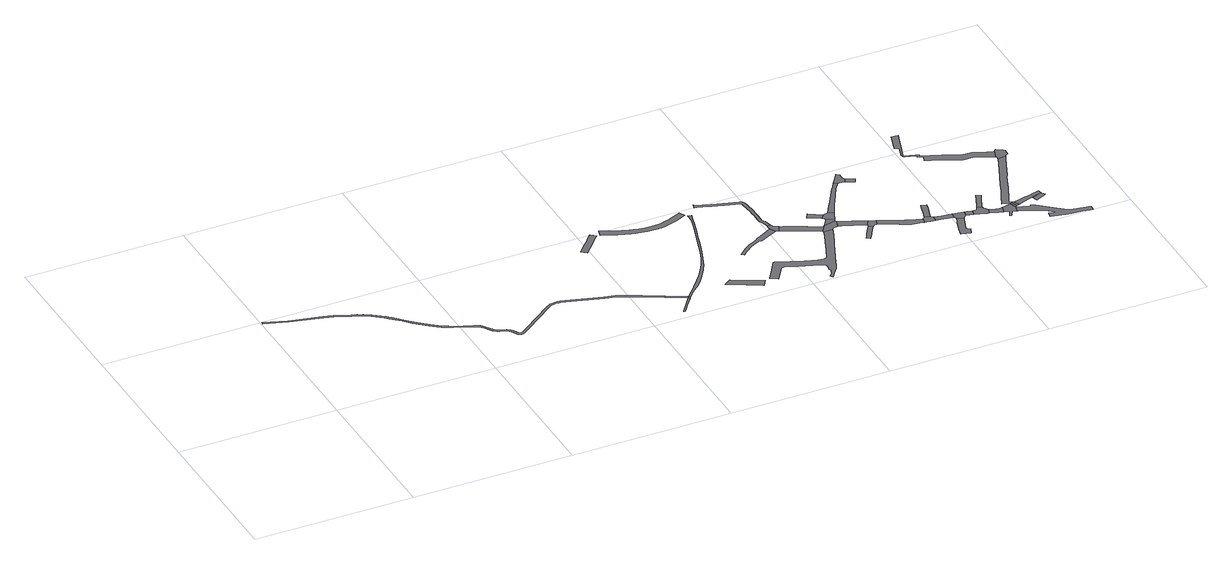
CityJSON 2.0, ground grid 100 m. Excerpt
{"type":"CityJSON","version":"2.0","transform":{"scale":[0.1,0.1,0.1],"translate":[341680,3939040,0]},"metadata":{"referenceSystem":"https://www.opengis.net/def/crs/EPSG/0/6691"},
"CityObjects":{
"road1":{"type":"Road","attributes":{"RoadStructureAttribute.sectionType":"1"},"geometry":[{"type":"MultiSurface","lod":"1","boundaries":[[[0,1,2,3,4,5,6,7,8,9,10,11,12,13,14,15,16,17,18,19,20,21,22,23,24,25,26,27,28,29,30,31,32,33,34,35,36,37,38,39,40,41,42,43,44,45,46,47,48,49,50,51,52,53,54,55,56,57,58,59,60,61,62,63,64,65,66,67,68,69,70,71,72,73,74,75,76,77,78,79,80,81,82,83,84,85,86,87,88,89,90,91,92,93,94,95,96,97,98,99,100,101,102,103,104,105,106,107,108,109,110,111,112,113,114,115]]]}]},
"road2":{"type":"Road","attributes":{"RoadStructureAttribute.sectionType":"1"},"geometry":[{"type":"MultiSurface","lod":"1","boundaries":[[[116,117,118,119,120,121,122,123,115]]]}]},
"road3":{"type":"Road","geometry":[{"type":"MultiSurface","lod":"1","boundaries":[[[124,125,126,127,128,129,130,131,132,133,134]]]}]},
"road4":{"type":"Road","geometry":[{"type":"MultiSurface","lod":"1","boundaries":[[[123,135,136,137,0,115]]]}]},
"road5":{"type":"Road","attributes":{"RoadStructureAttribute.sectionType":"1"},"geometry":[{"type":"MultiSurface","lod":"1","boundaries":[[[138,139,140,141,142,143,144,145,146,147,148,149,150,151,152,153,154,155,137,136,156,157,158,159,160,161,162,163,164,165,166,167,168,169,170,171,172,173,174,175,176,177]]]}]},
"road6":{"type":"Road","attributes":{"RoadStructureAttribute.sectionType":"1"},"geometry":[{"type":"MultiSurface","lod":"1","boundaries":[[[178,179,180,181,182,183,184,185,186,187,188,189,190,191,192,193,194,195,196,197,198,199,200,201,202,203,204,205,206,207,208,209,210,211,212,213,214,215]]]}]},
"road7":{"type":"Road","attributes":{"RoadStructureAttribute.sectionType":"1"},"geometry":[{"type":"MultiSurface","lod":"1","boundaries":[[[216,217,218,219,220,221,222]]]}]},
"road8":{"type":"Road","attributes":{"RoadStructureAttribute.sectionType":"1"},"geometry":[{"type":"MultiSurface","lod":"1","boundaries":[[[223,224,225,226,227,228,229,230,231,232,233,234,235,236,237,238,239,240,241,242,243,244,245,246,247,248]]]}]},
"road9":{"type":"Road","attributes":{"RoadStructureAttribute.sectionType":"1"},"geometry":[{"type":"MultiSurface","lod":"1","boundaries":[[[249,250,251,252,253,254,255,256,257,258,259,260,261,262,263,264,265,266,267,268,269,270,271,272,273,274,275,276,277,278,279]]]}]},
"road10":{"type":"Road","geometry":[{"type":"MultiSurface","lod":"1","boundaries":[[[280,281,282,283,284,285,286,287,288,289,290,291,292,293,294,295,296,297,298,299,300,301,302,303,304,305,306,307,308,309,310,311,312,313,314,315,316,317,318,319,320,321,322,323,324,325]]]}]},
"road11":{"type":"Road","geometry":[{"type":"MultiSurface","lod":"1","boundaries":[[[278,326,248,247,327,328,329,330,331,279]]]}]},
"road12":{"type":"Road","attributes":{"RoadStructureAttribute.sectionType":"1"},"geometry":[{"type":"MultiSurface","lod":"1","boundaries":[[[332,333,334,335,336,337,338,339,340,341,329,328]]]}]},
"road13":{"type":"Road","geometry":[{"type":"MultiSurface","lod":"1","boundaries":[[[342,343,337,336,344,280,325,345,346,347,348]]]}]},
"road14":{"type":"Road","geometry":[{"type":"MultiSurface","lod":"1","boundaries":[[[349,350,351,352]]]}]},
"road15":{"type":"Road","attributes":{"RoadStructureAttribute.sectionType":"1"},"geometry":[{"type":"MultiSurface","lod":"1","boundaries":[[[353,354,343,342,355,356]]]}]},
"road16":{"type":"Road","geometry":[{"type":"MultiSurface","lod":"1","boundaries":[[[357,358,359,349,352,360,353,356]]]}]},
"road17":{"type":"Road","attributes":{"RoadStructureAttribute.sectionType":"1"},"geometry":[{"type":"MultiSurface","lod":"1","boundaries":[[[361,362,363,348,347,364,365,366,367,368,369]]]}]},
"road18":{"type":"Road","geometry":[{"type":"MultiSurface","lod":"1","boundaries":[[[370,371,372,373,374,375,376,377,378]]]}]},
"road19":{"type":"Road","geometry":[{"type":"MultiSurface","lod":"1","boundaries":[[[377,379,380,381,382,383,369,368,384,378]]]}]},
"road20":{"type":"Road","attributes":{"RoadStructureAttribute.sectionType":"1"},"geometry":[{"type":"MultiSurface","lod":"1","boundaries":[[[385,386,387,388,389,390,391,392,359,358,393,394,395,396,397]]]}]},
"road21":{"type":"Road","attributes":{"RoadStructureAttribute.sectionType":"1"},"geometry":[{"type":"MultiSurface","lod":"1","boundaries":[[[398,399,400,401,402,403,404,405,382,381,406,407,408,409,410,411,412,413,414,415,416,417]]]}]},
"road22":{"type":"Road","geometry":[{"type":"MultiSurface","lod":"1","boundaries":[[[418,419,420,421,422,423,424,425,426,427,385,397,428,429,430]]]}]},
"road23":{"type":"Road","geometry":[{"type":"MultiSurface","lod":"1","boundaries":[[[431,432,433,434,435,418,430]]]}]},
"road24":{"type":"Road","geometry":[{"type":"MultiSurface","lod":"1","boundaries":[[[416,436,437,438,439,440,441,442,443,444,445,417]]]}]},
"road25":{"type":"Road","geometry":[{"type":"MultiSurface","lod":"1","boundaries":[[[446,447,448,449,450,451,443,442]]]}]},
"road26":{"type":"Road","attributes":{"RoadStructureAttribute.sectionType":"1"},"geometry":[{"type":"MultiSurface","lod":"1","boundaries":[[[452,453,440,439,454,455,456]]]}]},
"road27":{"type":"Road","attributes":{"RoadStructureAttribute.sectionType":"1"},"geometry":[{"type":"MultiSurface","lod":"1","boundaries":[[[457,458,459,460,461,462,463,464,465,466,467,468,469,470,471]]]}]},
"road28":{"type":"Road","geometry":[{"type":"MultiSurface","lod":"1","boundaries":[[[472,456,455,473,471,470,474,475,476,477]]]}]},
"road29":{"type":"Road","attributes":{"RoadStructureAttribute.sectionType":"1"},"geometry":[{"type":"MultiSurface","lod":"1","boundaries":[[[476,478,479,480,481,477]]]}]},
"road30":{"type":"Road","geometry":[{"type":"MultiSurface","lod":"1","boundaries":[[[482,483,484,485,486,487,488,489,480,479,490,491,492]]]}]},
"road31":{"type":"Road","geometry":[{"type":"MultiSurface","lod":"1","boundaries":[[[485,493,494,495,496,497,498,486]]]}]},
"road32":{"type":"Road","attributes":{"RoadStructureAttribute.sectionType":"1"},"geometry":[{"type":"MultiSurface","lod":"1","boundaries":[[[499,500,501,482,492,502,503]]]}]},
"road33":{"type":"Road","geometry":[{"type":"MultiSurface","lod":"1","boundaries":[[[504,505,506,499,503,507,508,509,510,511,512,513,514,515]]]}]},
"road34":{"type":"Road","geometry":[{"type":"MultiSurface","lod":"1","boundaries":[[[516,517,518,504,515]]]}]},
"road35":{"type":"Road","geometry":[{"type":"MultiSurface","lod":"1","boundaries":[[[519,518,517,520,521,522]]]}]},
"road36":{"type":"Road","attributes":{"RoadStructureAttribute.sectionType":"1"},"geometry":[{"type":"MultiSurface","lod":"1","boundaries":[[[523,524,525,526,527,528,529,530,531,532,533,534,535,536,537,538,539,540,541,542,543,544,545,546,547,548,549,550,551,552,553,554,555,556,557,558,559,560,561,562,563,564]]]}]},
"road37":{"type":"Road","attributes":{"RoadStructureAttribute.sectionType":"1"},"geometry":[{"type":"MultiSurface","lod":"1","boundaries":[[[565,566,567,568,569,570,522,521,571,572,573,574]]]}]},
"road38":{"type":"Road","attributes":{"RoadStructureAttribute.sectionType":"1"},"geometry":[{"type":"MultiSurface","lod":"1","boundaries":[[[575,576,577,578,579,580,581,582,583,584,585,586,518,519,587,588,589,590,591,592,593,594,595,596,597,598,599,600,601]]]}]},
"road39":{"type":"Road","geometry":[{"type":"MultiSurface","lod":"1","boundaries":[[[602,603,604,605,606,607,608,609,610,611,515,514,612,613,614,615,616,617,618,619,620,621,622,623,624,625,626,627]]]}]},
"road40":{"type":"Road","attributes":{"RoadStructureAttribute.sectionType":"1"},"geometry":[{"type":"MultiSurface","lod":"1","boundaries":[[[628,629,630,631,574]]]}]},
"road41":{"type":"Road","geometry":[{"type":"MultiSurface","lod":"1","boundaries":[[[632,633,545,544,634,575,601,635,636,637,638,639]]]}]}
},
"vertices":[
[2305,187,0],[2072,312,0],[2040,330,0],[1999,350,0],[1968,364,0],[1939,375,0],[1874,393,0],[1658,456,0],[1630,463,0],[1617,464,0],[1596,464,0],[1579,462,0],[1567,458,0],[1556,454,0],[1544,448,0],[1426,361,0],[1343,300,0],[1314,278,0],[1298,266,0],[1293,264,0],[1287,264,0],[1283,265,0],[1279,268,0],[1258,303,0],[1254,308,0],[1248,315,0],[1241,322,0],[1229,329,0],[1191,345,0],[1180,350,0],[1172,355,0],[1164,363,0],[1133,408,0],[1127,416,0],[1122,423,0],[1113,431,0],[1100,437,0],[1082,445,0],[972,492,0],[946,506,0],[914,525,0],[895,537,0],[860,565,0],[789,630,0],[746,675,0],[716,704,0],[696,723,0],[691,728,0],[670,749,0],[648,767,0],[606,796,0],[564,821,0],[551,827,0],[532,837,0],[503,848,0],[408,886,0],[379,896,0],[351,903,0],[154,950,0],[13,998,0],[8,984,0],[150,936,0],[347,888,0],[375,881,0],[403,872,0],[497,834,0],[526,823,0],[557,808,0],[598,784,0],[639,755,0],[660,738,0],[679,719,0],[706,694,0],[736,664,0],[778,620,0],[850,554,0],[886,524,0],[907,512,0],[939,493,0],[966,479,0],[1094,423,0],[1105,418,0],[1111,413,0],[1115,408,0],[1153,353,0],[1163,343,0],[1173,337,0],[1185,331,0],[1222,316,0],[1232,310,0],[1237,305,0],[1243,299,0],[1245,295,0],[1268,257,0],[1276,252,0],[1285,249,0],[1295,249,0],[1305,252,0],[1327,269,0],[1355,290,0],[1437,351,0],[1552,435,0],[1562,441,0],[1571,444,0],[1582,447,0],[1597,449,0],[1617,449,0],[1627,448,0],[1655,441,0],[1870,379,0],[1934,361,0],[1963,350,0],[1993,336,0],[2033,317,0],[2065,299,0],[2298,174,0],
[2252,113,0],[2227,79,0],[2215,62,0],[2223,56,0],[2235,73,0],[2251,95,0],[2260,107,0],[2306,168,0],
[2066,990,0],[2042,963,0],[2034,953,0],[1993,910,0],[1957,870,0],[1987,843,0],[2023,882,0],[2063,927,0],[2096,964,0],[2108,975,0],[2077,1003,0],
[2313,178,0],[2315,179,0],[2308,186,0],
[2663,938,0],[2664,924,0],[2660,882,0],[2654,854,0],[2638,803,0],[2621,748,0],[2607,705,0],[2594,663,0],[2572,595,0],[2543,514,0],[2513,449,0],[2483,402,0],[2463,373,0],[2449,352,0],[2422,318,0],[2400,292,0],[2376,266,0],[2341,225,0],[2350,218,0],[2380,245,0],[2388,253,0],[2412,276,0],[2436,306,0],[2464,343,0],[2466,346,0],[2499,395,0],[2503,402,0],[2526,445,0],[2537,472,0],[2552,510,0],[2582,592,0],[2604,660,0],[2608,675,0],[2616,702,0],[2630,745,0],[2644,788,0],[2648,802,0],[2663,851,0],[2674,893,0],[2685,932,0],
[2173,957,0],[2201,945,0],[2221,936,0],[2260,923,0],[2294,912,0],[2319,906,0],[2353,899,0],[2389,894,0],[2415,892,0],[2454,892,0],[2461,892,0],[2478,893,0],[2502,896,0],[2531,904,0],[2561,913,0],[2583,922,0],[2628,941,0],[2651,950,0],[2634,988,0],[2611,978,0],[2568,959,0],[2547,951,0],[2520,942,0],[2494,935,0],[2475,933,0],[2461,932,0],[2453,932,0],[2417,932,0],[2393,934,0],[2359,938,0],[2328,945,0],[2304,950,0],[2273,960,0],[2263,964,0],[2236,974,0],[2191,993,0],[2143,1018,0],[2128,972,0],
[2707,180,0],[2677,195,0],[2592,242,0],[2549,209,0],[2654,150,0],[2743,105,0],[2771,148,0],
[2964,584,0],[2918,559,0],[2905,547,0],[2861,525,0],[2854,521,0],[2843,515,0],[2827,502,0],[2810,489,0],[2796,477,0],[2786,468,0],[2765,448,0],[2779,434,0],[2799,453,0],[2809,461,0],[2823,473,0],[2839,486,0],[2854,498,0],[2870,507,0],[2910,526,0],[2912,526,0],[2920,527,0],[2930,524,0],[2936,524,0],[2983,548,0],[3044,580,0],[3024,615,0],
[3035,696,0],[3023,716,0],[3023,725,0],[3024,778,0],[3023,801,0],[3022,829,0],[3015,898,0],[3012,917,0],[3005,934,0],[2994,942,0],[2902,968,0],[2836,988,0],[2789,1005,0],[2758,1016,0],[2741,1026,0],[2733,998,0],[2747,994,0],[2781,983,0],[2829,966,0],[2896,946,0],[2988,920,0],[2993,911,0],[2995,895,0],[3002,827,0],[3003,800,0],[3004,778,0],[3003,726,0],[3003,710,0],[3016,689,0],[3023,649,0],[3043,651,0],
[3287,453,0],[3275,420,0],[3248,354,0],[3237,327,0],[3214,275,0],[3189,215,0],[3184,209,0],[3168,204,0],[3151,204,0],[3134,208,0],[3100,218,0],[3019,247,0],[2985,261,0],[2943,277,0],[2929,284,0],[2908,293,0],[2900,296,0],[2891,294,0],[2850,229,0],[2801,156,0],[2845,127,0],[2858,148,0],[2903,213,0],[2910,223,0],[2937,226,0],[3001,200,0],[3082,172,0],[3144,146,0],[3150,141,0],[3152,127,0],[3145,91,0],[3154,88,0],[3143,55,0],[3122,28,0],[3134,15,0],[3154,42,0],[3171,66,0],[3185,84,0],[3200,115,0],[3214,147,0],[3235,195,0],[3260,256,0],[3283,310,0],[3294,335,0],[3322,401,0],[3343,455,0],
[3023,635,0],[3051,579,0],[3061,576,0],[3079,615,0],[3064,624,0],[3050,635,0],
[3083,565,0],[3095,559,0],[3150,532,0],[3225,495,0],[3284,465,0],[3312,505,0],[3300,508,0],[3225,545,0],[3104,603,0],[3097,606,0],
[3393,529,0],[3317,509,0],[3286,459,0],[3350,463,0],[3362,467,0],[3382,469,0],[3396,521,0],
[3359,617,0],[3283,663,0],[3262,629,0],[3338,582,0],
[3351,565,0],[3344,551,0],[3397,543,0],[3398,544,0],
[3423,600,0],[3426,606,0],[3391,622,0],[3350,575,0],
[3524,468,0],[3482,486,0],[3440,502,0],[3405,464,0],[3441,455,0],[3466,445,0],[3525,419,0],[3539,411,0],[3561,450,0],
[3527,377,0],[3497,328,0],[3482,302,0],[3477,293,0],[3497,279,0],[3521,316,0],[3545,355,0],[3563,382,0],[3537,395,0],
[3574,391,0],[3582,395,0],[3591,396,0],[3606,430,0],[3563,449,0],[3542,405,0],
[3555,884,0],[3534,852,0],[3521,834,0],[3483,773,0],[3472,756,0],[3470,752,0],[3437,697,0],[3428,682,0],[3427,611,0],[3461,680,0],[3506,761,0],[3540,822,0],[3575,870,0],
[3816,341,0],[3786,351,0],[3756,363,0],[3721,378,0],[3713,381,0],[3670,400,0],[3624,422,0],[3610,428,0],[3592,395,0],[3614,386,0],[3664,362,0],[3685,352,0],[3705,343,0],[3707,335,0],[3747,318,0],[3771,309,0],[3803,302,0],[3832,298,0],[3846,295,0],[3852,332,0],
[3632,894,0],[3626,901,0],[3623,911,0],[3623,915,0],[3623,928,0],[3624,945,0],[3604,957,0],[3601,951,0],[3591,937,0],[3563,895,0],[3587,873,0],[3601,871,0],[3617,865,0],
[3640,855,0],[3671,840,0],[3686,869,0],[3656,882,0],[3641,888,0],
[3869,291,0],[3879,289,0],[3896,287,0],[3909,285,0],[3913,322,0],[3903,326,0],[3899,334,0],[3866,344,0],[3865,342,0],[3859,335,0],
[3912,374,0],[3924,414,0],[3935,453,0],[3901,462,0],[3890,424,0],[3878,384,0],
[4021,306,0],[3962,314,0],[3939,282,0],[4017,269,0],[4024,306,0],
[4021,237,0],[4013,215,0],[3990,148,0],[3977,101,0],[3979,98,0],[4009,90,0],[4036,81,0],[4050,119,0],[4037,124,0],[4031,133,0],[4031,142,0],[4049,195,0],[4058,222,0],[4064,235,0],[4025,254,0],
[4075,297,0],[4024,263,0],[4067,240,0],[4076,251,0],[4086,256,0],[4093,293,0],
[4107,252,0],[4131,246,0],[4140,285,0],[4111,290,0],
[4228,260,0],[4215,273,0],[4210,284,0],[4207,295,0],[4178,306,0],[4174,296,0],[4169,285,0],[4163,283,0],[4164,237,0],[4207,224,0],[4216,222,0],
[4209,305,0],[4240,374,0],[4254,406,0],[4227,418,0],[4213,387,0],[4181,315,0],
[4308,241,0],[4292,240,0],[4271,245,0],[4265,207,0],[4295,198,0],
[4366,256,0],[4358,253,0],[4331,246,0],[4325,188,0],[4329,187,0],[4323,174,0],[4309,148,0],[4319,143,0],[4341,183,0],[4356,178,0],[4367,175,0],[4380,214,0],
[4382,218,0],[4391,222,0],[4376,260,0],
[4384,271,0],[4393,223,0],[4407,228,0],[4393,265,0],
[4057,1173,0],[4051,1152,0],[4028,1077,0],[4020,1057,0],[4048,1046,0],[4025,972,0],[4028,962,0],[4035,955,0],[4100,933,0],[4106,931,0],[4101,919,0],[4126,910,0],[4135,906,0],[4120,869,0],[4155,854,0],[4216,830,0],[4247,814,0],[4321,780,0],[4393,778,0],[4462,747,0],[4490,735,0],[4503,728,0],[4518,781,0],[4479,794,0],[4404,827,0],[4401,828,0],[4334,829,0],[4281,855,0],[4236,876,0],[4217,883,0],[4174,900,0],[4139,915,0],[4133,918,0],[4115,925,0],[4120,935,0],[4103,943,0],[4038,965,0],[4035,972,0],[4058,1043,0],[4066,1064,0],[4090,1141,0],[4098,1167,0],
[4567,305,0],[4566,304,0],[4518,294,0],[4507,291,0],[4470,284,0],[4427,273,0],[4426,235,0],[4483,257,0],[4538,272,0],[4572,279,0],
[4505,701,0],[4484,653,0],[4463,602,0],[4431,532,0],[4431,531,0],[4400,459,0],[4399,457,0],[4378,403,0],[4353,347,0],[4322,276,0],[4359,263,0],[4362,269,0],[4369,281,0],[4392,330,0],[4417,387,0],[4429,417,0],[4437,438,0],[4439,443,0],[4469,514,0],[4471,519,0],[4474,524,0],[4501,585,0],[4515,617,0],[4523,636,0],[4539,673,0],[4546,689,0],[4555,710,0],
[4769,33,0],[4757,35,0],[4723,41,0],[4644,54,0],[4632,60,0],[4581,104,0],[4486,183,0],[4478,188,0],[4466,195,0],[4459,188,0],[4375,172,0],[4406,161,0],[4407,161,0],[4431,150,0],[4460,136,0],[4490,119,0],[4528,93,0],[4558,68,0],[4552,69,0],[4520,77,0],[4514,40,0],[4557,30,0],[4602,20,0],[4635,15,0],[4703,9,0],[4765,0,0],
[4509,258,0],[4520,228,0],[4581,254,0],[4589,262,0],
[4532,796,0],[4522,785,0],[4507,717,0],[4564,721,0],[4575,724,0],[4579,764,0],[4572,770,0],[4568,777,0]
]}
